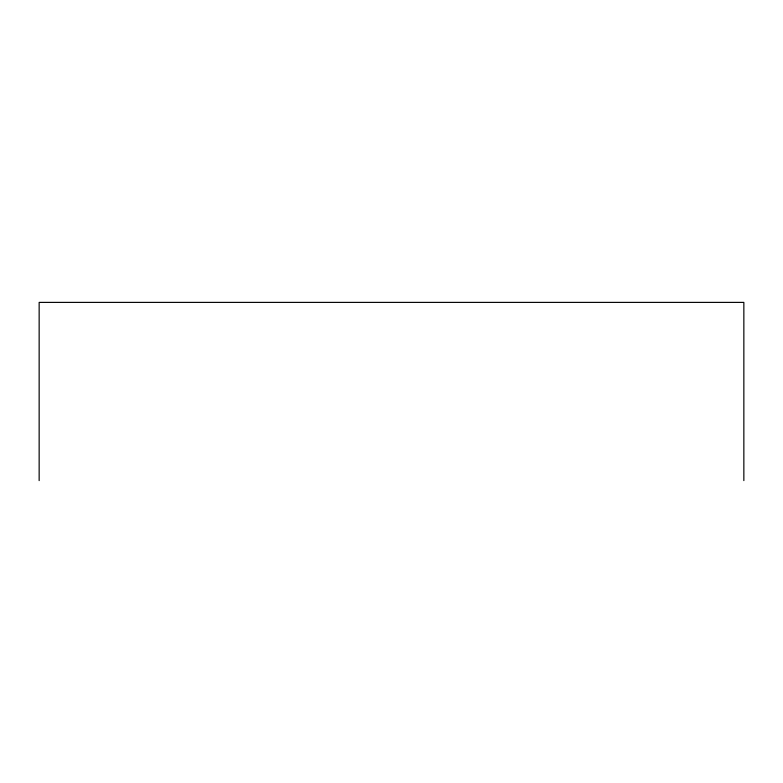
<?xml version="1.0" encoding="UTF-8"?>
<svg xmlns="http://www.w3.org/2000/svg" width="783" height="783" viewBox="0 0 783 783"><rect width="100%" height="100%" fill="white"/><g stroke="black" fill="none" stroke-linecap="round" stroke-linejoin="round"><path stroke-width="1.17" d="M743.85 480.605L743.85 302.395L39.15 302.395L39.15 480.605"/></g></svg>
